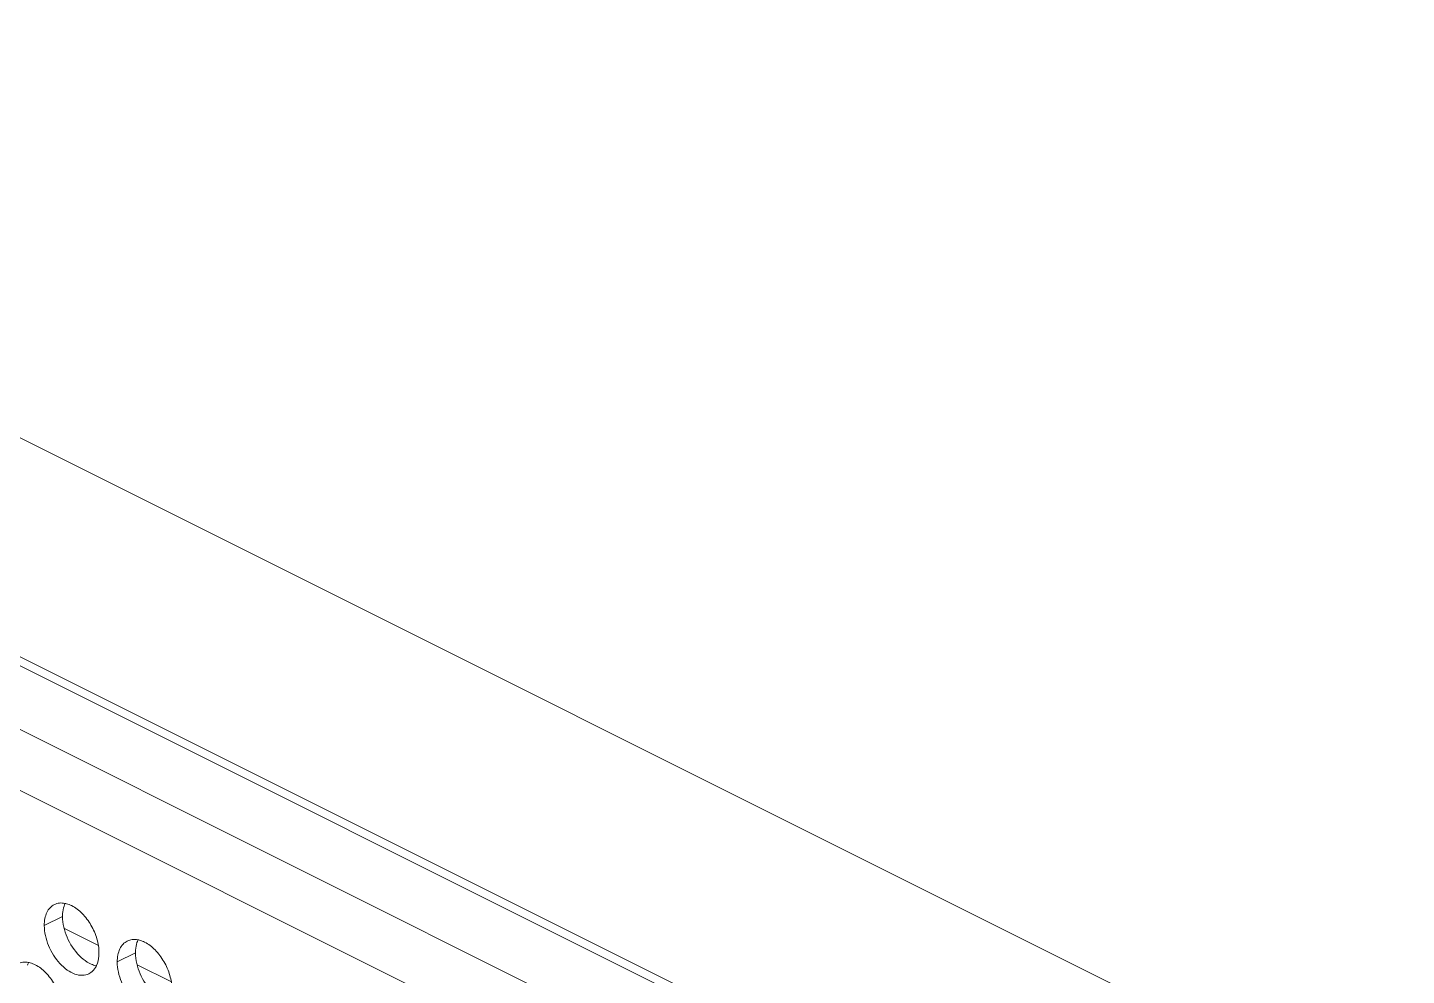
# Model space of a CAD drawing. Header units: millimetres. Extents: x 0 to 2524, y 0 to 1785.
# Drawn here: x 1869.12 to 1911.9, y 895.15 to 924.57 of the extents above; entities that cross this region are included whole.
import ezdxf

# ---------------------------------------------------------------- set-up
doc = ezdxf.new("R2010")
doc.units = ezdxf.units.MM
doc.header["$LTSCALE"] = 0.1
doc.layers.get('0').update_dxf_attribs({"lineweight": 13})
doc.layers.add('标注', color=251, linetype='Continuous', lineweight=9)

msp = doc.modelspace()

# ---------------------------------------------------------------- linework, layer by layer
for p, q in [((1805.72, 936.63), (2176.809, 751.085)), ((1822.369, 935.093), (1973.175, 859.69)), ((1812.521, 932.946), (1902.169, 888.122)), ((1809.692, 932.381), (1900.189, 887.132)), ((1899.058, 885.81), (1809.244, 930.717))]:
    msp.add_line(p, q)
at = {"layer": '标注'}
for p, q in [((1870.208, 896.987), (1869.642, 896.704)), ((1870.264, 896.613), (1871.303, 896.093)), ((1872.47, 895.855), (1871.905, 895.573)), ((1872.527, 895.481), (1873.566, 894.962))]:
    msp.add_line(p, q, dxfattribs=at)
for centre, radius, start, end in [((1870.952, 897.076), 0.734, 155.8796, 161.7803), ((1873.215, 895.944), 0.734, 155.8796, 161.7803), ((1869.821, 895.241), 0.734, 155.8796, 161.7803), ((1870.825, 895.612), 0.453, 296.5256, 305.9034)]:
    msp.add_arc(centre, radius, start, end, dxfattribs=at)
for points, knots in [([(1869.642, 896.704), (1869.642, 896.777), (1869.654, 896.916), (1869.713, 897.106), (1869.812, 897.258), (1869.905, 897.329), (1869.954, 897.353)], [0, 0, 0, 0, 0.289235, 0.54966, 0.782932, 1, 1, 1, 1]), ([(1869.954, 897.353), (1870.002, 897.377), (1870.112, 897.409), (1870.226, 897.402), (1870.283, 897.391)], [0, 0, 0, 0, 0.482538, 1, 1, 1, 1]), ([(1870.208, 896.987), (1870.208, 897.015), (1870.211, 897.123), (1870.23, 897.23), (1870.255, 897.305)], [0, 0, 0, 0, 0.264225, 1, 1, 1, 1]), ([(1870.283, 897.391), (1870.3, 897.388), (1870.372, 897.371), (1870.441, 897.344), (1870.491, 897.319)], [0, 0, 0, 0, 0.238696, 1, 1, 1, 1]), ([(1870.491, 897.319), (1870.611, 897.259), (1870.842, 897.078), (1871.108, 896.72), (1871.289, 896.301), (1871.339, 896), (1871.339, 895.855)], [0, 0, 0, 0, 0.229676, 0.488215, 0.753207, 1, 1, 1, 1]), ([(1871.027, 895.206), (1870.965, 895.175), (1870.815, 895.141), (1870.577, 895.189), (1870.338, 895.32), (1870.031, 895.597), (1869.745, 896.06), (1869.642, 896.492), (1869.642, 896.704)], [0, 0, 0, 0, 0.090718, 0.191742, 0.308104, 0.439279, 0.725532, 1, 1, 1, 1]), ([(1870.732, 895.765), (1870.57, 895.928), (1870.319, 896.315), (1870.208, 896.765), (1870.208, 896.987)], [0, 0, 0, 0, 0.508684, 1, 1, 1, 1]), ([(1871.905, 895.573), (1871.905, 895.645), (1871.917, 895.784), (1871.976, 895.975), (1872.075, 896.127), (1872.168, 896.197), (1872.217, 896.222)], [0, 0, 0, 0, 0.289235, 0.54966, 0.782932, 1, 1, 1, 1]), ([(1872.217, 896.222), (1872.265, 896.246), (1872.375, 896.277), (1872.489, 896.271), (1872.546, 896.26)], [0, 0, 0, 0, 0.482538, 1, 1, 1, 1]), ([(1872.47, 895.855), (1872.47, 895.884), (1872.474, 895.991), (1872.493, 896.099), (1872.518, 896.174)], [0, 0, 0, 0, 0.264225, 1, 1, 1, 1]), ([(1872.546, 896.26), (1872.563, 896.256), (1872.634, 896.24), (1872.703, 896.213), (1872.753, 896.188)], [0, 0, 0, 0, 0.238696, 1, 1, 1, 1]), ([(1872.753, 896.188), (1872.874, 896.127), (1873.104, 895.947), (1873.371, 895.589), (1873.552, 895.17), (1873.602, 894.869), (1873.602, 894.724)], [0, 0, 0, 0, 0.229676, 0.488215, 0.753207, 1, 1, 1, 1]), ([(1871.056, 895.523), (1871.028, 895.538), (1870.91, 895.604), (1870.804, 895.691), (1870.732, 895.765)], [0, 0, 0, 0, 0.235002, 1, 1, 1, 1]), ([(1871.339, 895.855), (1871.339, 895.82), (1871.333, 895.688), (1871.304, 895.555), (1871.264, 895.467)], [0, 0, 0, 0, 0.268874, 1, 1, 1, 1]), ([(1872.994, 894.633), (1872.833, 894.796), (1872.582, 895.183), (1872.47, 895.634), (1872.47, 895.855)], [0, 0, 0, 0, 0.508684, 1, 1, 1, 1]), ([(1868.823, 895.519), (1868.871, 895.543), (1868.981, 895.575), (1869.095, 895.568), (1869.151, 895.557)], [0, 0, 0, 0, 0.482538, 1, 1, 1, 1]), ([(1869.151, 895.557), (1869.169, 895.554), (1869.24, 895.537), (1869.309, 895.51), (1869.359, 895.485)], [0, 0, 0, 0, 0.238696, 1, 1, 1, 1]), ([(1869.359, 895.485), (1869.48, 895.424), (1869.71, 895.244), (1869.977, 894.886), (1870.158, 894.467), (1870.208, 894.166), (1870.208, 894.021)], [0, 0, 0, 0, 0.229676, 0.488215, 0.753207, 1, 1, 1, 1]), ([(1871.264, 895.451), (1871.247, 895.454), (1871.175, 895.471), (1871.106, 895.498), (1871.056, 895.523)], [0, 0, 0, 0, 0.238696, 1, 1, 1, 1]), ([(1871.264, 895.467), (1871.254, 895.444), (1871.211, 895.36), (1871.147, 895.286), (1871.091, 895.245)], [0, 0, 0, 0, 0.265525, 1, 1, 1, 1]), ([(1873.29, 894.075), (1873.227, 894.044), (1873.077, 894.01), (1872.84, 894.058), (1872.601, 894.188), (1872.293, 894.466), (1872.007, 894.929), (1871.905, 895.361), (1871.905, 895.573)], [0, 0, 0, 0, 0.090718, 0.191742, 0.308104, 0.439279, 0.725532, 1, 1, 1, 1])]:
    msp.add_open_spline(points, degree=3, knots=knots, dxfattribs=at)

doc.saveas('drawing.dxf')
